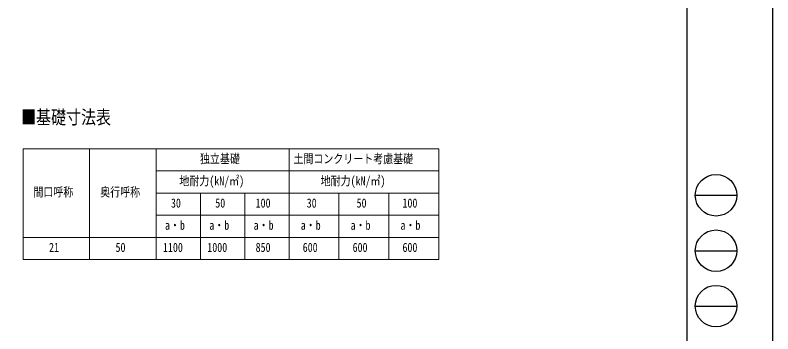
# Model space of a CAD drawing. Units: millimetres, scale not verified. Extents: x -10512 to 10512, y -7425 to 7425.
# Drawn here: x 3676 to 10512, y -2875 to 0 of the extents above; entities that cross this region are included whole.
import ezdxf
from ezdxf.enums import TextEntityAlignment as Align

# ---------------------------------------------------------------- set-up
doc = ezdxf.new("R2010")
doc.units = ezdxf.units.MM
doc.header["$LTSCALE"] = 30
doc.layers.add('0-1_TABLE1', color=7, linetype='Continuous', lineweight=18)
doc.layers.add('0-2_USER1', color=3, linetype='Continuous')
doc.layers.add('0-6_YKK_ZWAK', color=7, linetype='Continuous')
doc.styles.add('ＭＳ ゴシック', font='')
doc.styles.get('ＭＳ ゴシック').set_extended_font_data('MS Gothic')

msp = doc.modelspace()

# ---------------------------------------------------------------- linework, layer by layer
at = {"layer": '0-1_TABLE1'}
for p, q in [((3747.64, -1204.72), (7497.64, -1204.72)), ((3747.64, -1204.72), (3747.64, -2204.72)), ((4347.64, -1204.72), (4347.64, -2204.72)), ((4947.64, -1204.72), (4947.64, -2204.72)), ((6147.64, -1204.72), (6147.64, -2204.72)), ((4947.64, -1404.72), (7497.64, -1404.72)), ((4947.64, -1604.72), (7497.64, -1604.72)), ((5347.64, -1604.72), (5347.64, -2204.72)), ((5747.64, -1604.72), (5747.64, -2204.72)), ((6597.64, -1604.72), (6597.64, -2204.72)), ((7047.64, -1604.72), (7047.64, -2204.72)), ((4947.64, -1804.72), (7497.64, -1804.72)), ((3747.64, -2004.72), (7497.64, -2004.72)), ((3747.64, -2204.72), (7497.64, -2204.72))]:
    msp.add_line(p, q, dxfattribs=at)
msp.add_lwpolyline([(7497.64, -1204.72), (7497.64, -1604.72), (7497.64, -2204.72)], dxfattribs=at)
at = {"layer": '0-6_YKK_ZWAK'}
for p, q in [((9737.55, 6937.5), (9737.55, -6312.5)), ((9812.55, -1625), (10187.55, -1625)), ((9812.55, -2125), (10187.55, -2125)), ((9812.55, -2625), (10187.55, -2625))]:
    msp.add_line(p, q, dxfattribs=at)
msp.add_lwpolyline([(-10512.5, -7425), (10512.5, -7425), (10512.5, 7425), (-10512.5, 7425)], close=True, dxfattribs=at)
for centre in [(10000.05, -1625), (10000.05, -2125), (10000.05, -2625)]:
    msp.add_circle(centre, 187.5, dxfattribs=at)

# ---------------------------------------------------------------- texts
at = {"layer": '0-1_TABLE1', "style": 'ＭＳ ゴシック', "width": 0.8}
for s, p in [('独立基礎', (5343.64, -1360.97)), ('土間コンクリート考慮基礎', (6186.64, -1360.97)), ('地耐力(kN/㎡)', (5157.64, -1560.97)), ('地耐力(kN/㎡)', (6432.64, -1560.97)), ('間口呼称', (3840.64, -1660.97)), ('奥行呼称', (4443.64, -1660.97)), ('30', (5081.64, -1760.97)), ('50', (5481.64, -1760.97)), ('100', (5845.64, -1760.97)), ('30', (6306.64, -1760.97)), ('50', (6756.64, -1760.97)), ('100', (7170.64, -1760.97)), ('a・b', (5027.64, -1960.97)), ('a・b', (5427.64, -1960.97)), ('a・b', (5827.64, -1960.97)), ('a・b', (6252.64, -1960.97)), ('a・b', (6702.64, -1960.97)), ('a・b', (7152.64, -1960.97)), ('21', (3981.64, -2160.97)), ('50', (4581.64, -2160.97)), ('1100', (5009.64, -2160.97)), ('1000', (5409.64, -2160.97)), ('850', (5845.64, -2160.97)), ('600', (6270.64, -2160.97)), ('600', (6720.64, -2160.97)), ('600', (7170.64, -2160.97))]:
    msp.add_text(s, height=82.48, dxfattribs=at).set_placement(p, align=Align.BOTTOM_LEFT)
at = {"layer": '0-2_USER1', "style": 'ＭＳ ゴシック', "width": 0.8}
msp.add_text('■基礎寸法表', height=123.8, dxfattribs=at).set_placement((3729.63, -1019.52), align=Align.BOTTOM_LEFT)

doc.saveas('drawing.dxf')
